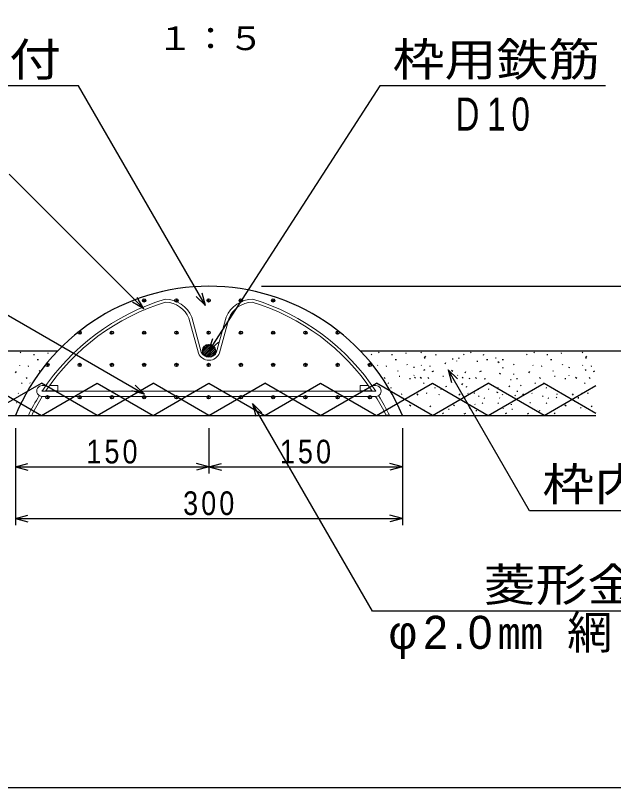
# Model space of a CAD drawing. Units: millimetres on the paper, enlarged 20 times, with parts at other scales. Extents: x -7610 to 7610, y -5340 to 5340.
# Drawn here: x -1777 to 78, y -5340 to -2947 of the extents above; entities that cross this region are included whole.
import ezdxf
from ezdxf.enums import TextEntityAlignment as Align

# ---------------------------------------------------------------- set-up
doc = ezdxf.new("R2010")
doc.units = ezdxf.units.MM
doc.header["$LTSCALE"] = 20
doc.header["$PDMODE"] = 32
doc.header["$PDSIZE"] = 10
for name, color, linetype in [('2-0_法面', 3, 'Continuous'), ('2-1_法枠', 5, 'Continuous'), ('2-3_鉄筋', 2, 'Continuous'), ('2-4_菱形金網', 4, 'Continuous'), ('2-7_寸法', 7, 'Continuous'), ('2-8_名称', 7, 'Continuous'), ('2-9_表題', 3, 'Continuous'), ('2-A', 3, 'Continuous'), ('3-0', 2, 'Continuous')]:
    doc.layers.add(name, color=color, linetype=linetype)
doc.layers.add('2-2_eフレーム', color=1, linetype='Continuous', lineweight=18)
doc.layers.add('2-5_鉄筋受', color=3, linetype='Continuous', lineweight=18)
doc.styles.add('HGPｺﾞｼｯｸE', font='')
doc.styles.get('HGPｺﾞｼｯｸE').set_extended_font_data('HGPｺﾞｼｯｸE')

msp = doc.modelspace()

# ---------------------------------------------------------------- linework, layer by layer
at = {"layer": '2-0_法面'}
for p, q in [((-2376.58, -3986.34), (-1645.62, -3986.34)), ((-707.54, -3986.34), (23.42, -3986.34)), ((-2376.58, -4186.34), (23.42, -4186.34))]:
    msp.add_line(p, q, dxfattribs=at)
at = {"layer": '2-1_法枠'}
msp.add_arc((-1176.58, -4436.34), 650, 22.61986, 157.38014, dxfattribs=at)
at = {"layer": '2-2_eフレーム'}
for p, q in [((-1209.05, -3993.43), (-1238.66, -3885.07)), ((-1200.31, -3990.51), (-1229.94, -3882.08)), ((-1152.95, -3989.92), (-1123.47, -3882.02)), ((-1144.19, -3992.74), (-1115.31, -3887.09)), ((-1736.58, -4186.34), (-1726.32, -4186.34)), ((-626.98, -4186.06), (-616.72, -4186.06))]:
    msp.add_line(p, q, dxfattribs=at)
for centre, radius, start, end in [((-1112.62, -4492.06), 694.83, 106.69413, 146.825), ((-1313.04, -3916.42), 89.91, 22.45839, 89.47914), ((-1040.12, -3916.42), 89.91, 90.52086, 157.54161), ((-1240.53, -4492.06), 694.83, 33.175, 73.30587), ((-1112.62, -4492.06), 685.63, 106.81335, 146.32093), ((-1313.04, -3916.42), 80.71, 22.85684, 88.51325), ((-1040.12, -3916.42), 80.71, 91.48675, 158.68542), ((-1240.53, -4492.06), 685.63, 33.67907, 73.18665), ((-1176.75, -3980.89), 34.65, 201.21619, 339.99226), ((-1176.75, -3980.89), 25.45, 202.20692, 339.20389), ((-1112.62, -4492.06), 694.83, 148.1276, 153.89669), ((-1112.62, -4492.06), 685.63, 147.91487, 153.51939), ((-1240.53, -4492.06), 685.63, 26.50702, 32.08513), ((-1240.53, -4492.06), 694.83, 26.12928, 31.8724)]:
    msp.add_arc(centre, radius, start, end, dxfattribs=at)
at = {"layer": '2-3_鉄筋'}
for p, q in [((-1196.56, -3985.38), (-1177.53, -3966.36)), ((-1196.12, -3990.6), (-1172.31, -3966.8)), ((-1194.7, -3977.87), (-1185.05, -3968.22)), ((-1194.69, -3994.83), (-1168.09, -3968.23)), ((-1192.56, -3998.36), (-1164.56, -3970.36)), ((-1189.85, -4001.3), (-1161.61, -3973.07)), ((-1186.56, -4003.67), (-1159.25, -3976.36)), ((-1182.63, -4005.4), (-1157.52, -3980.29)), ((-1177.87, -4006.3), (-1156.62, -3985.05)), ((-1171.63, -4005.72), (-1157.2, -3991.28))]:
    msp.add_line(p, q, dxfattribs=at)
msp.add_circle((-1176.58, -3986.34), 20, dxfattribs=at)
at = {"layer": '2-4_菱形金網'}
for p, q in [((-1869.4, -4186.34), (-1696.19, -4086.34)), ((-1522.99, -4186.34), (-1696.19, -4086.34)), ((-1522.99, -4186.34), (-1349.78, -4086.34)), ((-1176.58, -4186.34), (-1349.78, -4086.34)), ((-1176.58, -4186.34), (-1003.37, -4086.34)), ((-830.17, -4186.34), (-1003.37, -4086.34)), ((-830.17, -4186.34), (-656.96, -4086.34)), ((-483.76, -4186.34), (-656.96, -4086.34)), ((-483.76, -4186.34), (-310.55, -4086.34)), ((-310.55, -4186.34), (-137.35, -4086.34)), ((-137.35, -4186.34), (-310.55, -4086.34)), ((-137.35, -4086.34), (23.42, -4179.16)), ((-137.35, -4186.34), (23.42, -4093.52))]:
    msp.add_line(p, q, dxfattribs=at)
for points in [[(-2042.6, -4186.34), (-1869.4, -4086.34), (-1696.19, -4186.34)], [(-1696.19, -4186.34), (-1522.99, -4086.34), (-1349.78, -4186.34)], [(-1349.78, -4186.34), (-1176.58, -4086.34), (-1003.37, -4186.34)], [(-1003.37, -4186.34), (-830.17, -4086.34), (-656.96, -4186.34)], [(-656.96, -4186.34), (-483.76, -4086.34), (-310.55, -4186.34)]]:
    msp.add_lwpolyline(points, dxfattribs=at)
at = {"layer": '2-5_鉄筋受'}
for p, q in [((-1694.19, -4109.99), (-1692.97, -4109.99)), ((-1694.19, -4111.85), (-658.96, -4111.85)), ((-1682.12, -4093.99), (-1693.55, -4093.99)), ((-1681.93, -4109.99), (-1645.26, -4109.99)), ((-1645.26, -4093.99), (-1670.86, -4093.99)), ((-1645.26, -4109.99), (-1645.26, -4093.99)), ((-707.9, -4109.99), (-707.9, -4093.99)), ((-707.9, -4093.99), (-682.3, -4093.99)), ((-671.23, -4109.99), (-707.9, -4109.99)), ((-671.04, -4093.99), (-659.6, -4093.99)), ((-658.96, -4109.99), (-660.18, -4109.99)), ((-1693.55, -4127.85), (-659.6, -4127.85))]:
    msp.add_line(p, q, dxfattribs=at)
for centre, radius, start, end in [((-1693.54, -4110.92), 16.93, 89.96598, 270.03402), ((-1692.58, -4110.92), 1.86, 150, 210), ((-659.61, -4110.92), 16.93, 269.96598, 90.03402), ((-660.57, -4110.92), 1.86, 330, 30)]:
    msp.add_arc(centre, radius, start, end, dxfattribs=at)
at = {"layer": '2-7_寸法'}
for p, q in [((-1014.1, -3786.34), (543.42, -3786.34)), ((-680.19, -3986.34), (383.42, -3986.34)), ((-1776.58, -4226.34), (-1776.58, -4526.34)), ((-1176.58, -4226.34), (-1176.58, -4366.34)), ((-576.58, -4226.34), (-576.58, -4526.34)), ((-1776.58, -4346.34), (-1737.94, -4335.99)), ((-1776.58, -4346.34), (-1737.94, -4356.69)), ((-1776.58, -4346.34), (-576.58, -4346.34)), ((-1176.58, -4346.34), (-1215.22, -4335.99)), ((-1176.58, -4346.34), (-1215.22, -4356.69)), ((-1176.58, -4346.34), (-1137.94, -4335.99)), ((-1176.58, -4346.34), (-1137.94, -4356.69)), ((-576.58, -4346.34), (-615.22, -4335.99)), ((-576.58, -4346.34), (-615.22, -4356.69)), ((-1776.58, -4506.34), (-1737.94, -4495.99)), ((-576.58, -4506.34), (-615.22, -4495.99)), ((-1776.58, -4506.34), (-576.58, -4506.34)), ((-1776.58, -4506.34), (-1737.94, -4516.69)), ((-576.58, -4506.34), (-615.22, -4516.69))]:
    msp.add_line(p, q, dxfattribs=at)
at = {"layer": '2-8_名称'}
for p, q in [((-1580.61, -3165.38), (-2680.61, -3165.38)), ((-1187.59, -3846.11), (-1580.61, -3165.38)), ((52.86, -3165.38), (-647.14, -3165.38)), ((-1379, -3856.02), (-1795.98, -3439.04)), ((-1379, -3856.02), (-1399, -3821.38)), ((-1187.59, -3846.11), (-1215.88, -3817.82)), ((-1187.59, -3846.11), (-1197.95, -3807.47)), ((-1379, -3856.02), (-1413.64, -3836.02)), ((-1176.58, -3986.34), (-1146.94, -3959.48)), ((-182.6, -4481.86), (-434.61, -4045.37)), ((-434.61, -4045.37), (-406.33, -4073.65)), ((-434.61, -4045.37), (-424.26, -4084.01)), ((-1376.77, -4120.57), (-1405.06, -4092.29)), ((-1041.17, -4149.74), (-1030.82, -4188.37)), ((517.4, -4481.86), (-182.6, -4481.86)), ((640.34, -4793.22), (-669.66, -4793.22))]:
    msp.add_line(p, q, dxfattribs=at)
for points in [[(-647.14, -3165.38), (-1176.58, -3986.34), (-1164.34, -3948.26)], [(-1943.63, -3793.3), (-1376.77, -4120.57), (-1415.41, -4110.22)], [(-669.66, -4793.22), (-1041.17, -4149.74), (-1012.89, -4178.02)]]:
    msp.add_lwpolyline(points, dxfattribs=at)
at = {"layer": '2-A'}
for p, q in [((-1761.78, -3990.39), (-1759.58, -3992.59)), ((-1676.4, -3993.85), (-1674.2, -3992.27)), ((-651.19, -3990.39), (-648.99, -3992.59)), ((-565.81, -3993.85), (-563.61, -3992.27)), ((-519.39, -3990.39), (-517.19, -3992.59)), ((-365.37, -3990.39), (-363.17, -3992.59)), ((-169.51, -3990.39), (-167.31, -3992.59)), ((-84.13, -3993.85), (-81.93, -3992.27)), ((-19.39, -3990.39), (-17.19, -3992.59)), ((-1718.82, -4000.13), (-1718.51, -3996.67)), ((-1709.75, -4013.18), (-1705.66, -4013.49)), ((-673.5, -3996.67), (-670.99, -3998.56)), ((-608.24, -4000.13), (-607.93, -3996.67)), ((-599.16, -4013.18), (-595.08, -4013.49)), ((-508.08, -4007.67), (-504.31, -4003.27)), ((-507.77, -4008.15), (-507.77, -4010.03)), ((-472.54, -4000.13), (-472.22, -3996.67)), ((-422.29, -4010.66), (-419.77, -4011.61)), ((-409.4, -4017.26), (-408.77, -4018.21)), ((-402.14, -4009.87), (-400.57, -4007.36)), ((-387.68, -3996.67), (-385.17, -3998.56)), ((-344.9, -4017.58), (-344.59, -4020.09)), ((-324.75, -4000.13), (-324.44, -3996.67)), ((-315.68, -4013.18), (-311.59, -4013.49)), ((-287.67, -4008.39), (-286.42, -4007.67)), ((-280.48, -4019.78), (-277.02, -4022.29)), ((-267.6, -4013.18), (-263.51, -4013.49)), ((-191.82, -3996.67), (-189.31, -3998.56)), ((-126.56, -4000.13), (-126.24, -3996.67)), ((-117.48, -4013.18), (-113.39, -4013.49)), ((-8.08, -4007.67), (-4.31, -4003.27)), ((-7.77, -4008.15), (-7.77, -4010.03)), ((-1764.43, -4030.78), (-1763.8, -4032.03)), ((-1737.4, -4033.6), (-1735.52, -4032.66)), ((-653.84, -4030.78), (-653.22, -4032.03)), ((-626.82, -4033.6), (-624.93, -4032.66)), ((-563.34, -4027.63), (-561.45, -4029.52)), ((-540.71, -4038.95), (-539.77, -4036.43)), ((-518.14, -4030.78), (-517.51, -4032.03)), ((-509.97, -4046.8), (-506.51, -4043.98)), ((-491.11, -4033.6), (-489.23, -4032.66)), ((-444.29, -4026.38), (-441.77, -4022.92)), ((-265.4, -4039.89), (-264.14, -4037.06)), ((-231.77, -4027.63), (-229.88, -4029.52)), ((-172.16, -4030.78), (-171.53, -4032.03)), ((-145.13, -4033.6), (-143.25, -4032.66)), ((-81.65, -4027.63), (-79.77, -4029.52)), ((-59.03, -4038.95), (-58.08, -4036.43)), ((-18.14, -4030.78), (-17.51, -4032.03)), ((-9.97, -4046.8), (-6.51, -4043.98)), ((8.89, -4033.6), (10.77, -4032.66)), ((-1776.37, -4054.66), (-1773.86, -4050.57)), ((-1702.83, -4047.75), (-1701.26, -4049.32)), ((-592.25, -4047.75), (-590.68, -4049.32)), ((-586.59, -4064.72), (-585.02, -4064.72)), ((-541.34, -4062.83), (-540.71, -4061.57)), ((-539.51, -4067.86), (-536.05, -4071.32)), ((-521.19, -4067.86), (-517.74, -4071.32)), ((-483.88, -4050.89), (-479.48, -4048.37)), ((-450.89, -4064.72), (-449.32, -4064.72)), ((-427.63, -4057.8), (-427.63, -4059.69)), ((-424.49, -4046.18), (-420.72, -4049.63)), ((-405.63, -4062.83), (-405, -4061.57)), ((-391.73, -4067.86), (-388.27, -4071.32)), ((-382.3, -4054.66), (-379.79, -4050.57)), ((-336.1, -4050.89), (-331.7, -4048.37)), ((-276.71, -4055.6), (-272.94, -4057.8)), ((-231.77, -4057.8), (-231.77, -4059.69)), ((-184.1, -4054.66), (-181.59, -4050.57)), ((-110.56, -4047.75), (-108.99, -4049.32)), ((-104.91, -4064.72), (-103.34, -4064.72)), ((-59.65, -4062.83), (-59.03, -4061.57)), ((-39.51, -4067.86), (-36.05, -4071.32)), ((16.12, -4050.89), (20.52, -4048.37)), ((-1755.94, -4085.14), (-1757.83, -4087.34)), ((-1743.69, -4069.43), (-1740.86, -4071.94)), ((-1732.06, -4085.77), (-1730.8, -4086.72)), ((-633.1, -4069.43), (-630.27, -4071.94)), ((-621.47, -4085.77), (-620.22, -4086.72)), ((-554.22, -4071.63), (-551.71, -4071.94)), ((-509.65, -4085.14), (-511.54, -4087.34)), ((-497.4, -4069.43), (-494.57, -4071.94)), ((-392.36, -4091.43), (-389.21, -4087.97)), ((-370.36, -4071), (-367.84, -4072.26)), ((-349.62, -4069.43), (-346.79, -4071.94)), ((-322.9, -4073.2), (-319.45, -4072.26)), ((-312.22, -4085.77), (-310.96, -4088.29)), ((-241.51, -4075.4), (-239.31, -4075.72)), ((-222.66, -4071.63), (-220.14, -4071.94)), ((-163.68, -4085.14), (-165.56, -4087.34)), ((-151.42, -4069.43), (-148.59, -4071.94)), ((-139.79, -4085.77), (-138.53, -4086.72)), ((-72.54, -4071.63), (-70.02, -4071.94)), ((-9.65, -4085.14), (-11.54, -4087.34)), ((2.6, -4069.43), (5.43, -4071.94)), ((-613.3, -4099.6), (-611.1, -4100.54)), ((-503.37, -4116.26), (-500.54, -4117.2)), ((-477.6, -4099.6), (-475.4, -4100.54)), ((-458.43, -4103.69), (-456.54, -4104.94)), ((-442.09, -4094.57), (-440.83, -4098.03)), ((-379.47, -4096.77), (-377.27, -4097.71)), ((-355.59, -4116.26), (-352.76, -4117.2)), ((-341.45, -4106.83), (-341.13, -4103.06)), ((-310.65, -4103.69), (-308.76, -4104.94)), ((-285.19, -4113.43), (-280.8, -4115.31)), ((-281.74, -4099.6), (-279.54, -4100.54)), ((-246.23, -4094.57), (-244.97, -4098.03)), ((-221.4, -4111.86), (-218.57, -4111.23)), ((-210.4, -4093), (-208.51, -4095.2)), ((-131.62, -4099.6), (-129.42, -4100.54)), ((-3.37, -4116.26), (-0.54, -4117.2)), ((-1767.89, -4117.51), (-1766.94, -4119.08)), ((-581.56, -4130.4), (-579.05, -4132.28)), ((-579.36, -4120.97), (-577.16, -4120.03)), ((-530.94, -4124.11), (-527.48, -4120.03)), ((-462.51, -4122.54), (-461.26, -4120.97)), ((-401.47, -4124.11), (-398.01, -4120.03)), ((-382.93, -4133.86), (-382.62, -4130.4)), ((-373.82, -4117.51), (-372.87, -4119.08)), ((-340.5, -4127.57), (-338.3, -4126)), ((-324.16, -4132.28), (-322.28, -4133.54)), ((-276.08, -4132.28), (-274.2, -4133.54)), ((-266.65, -4122.54), (-265.4, -4120.97)), ((-227.68, -4124.11), (-225.48, -4126.31)), ((-203.27, -4124.11), (-199.82, -4120.03)), ((-175.62, -4117.51), (-174.68, -4119.08)), ((-142.31, -4127.57), (-140.11, -4126)), ((-125.96, -4132.28), (-124.08, -4133.54)), ((-99.88, -4130.4), (-97.37, -4132.28)), ((-97.68, -4120.97), (-95.48, -4120.03)), ((-49.25, -4124.11), (-45.8, -4120.03)), ((-30.71, -4133.86), (-30.4, -4130.4)), ((-21.6, -4117.51), (-20.65, -4119.08)), ((-1773.65, -4146.28), (-1772.08, -4146.28)), ((-554.43, -4153.82), (-550.98, -4156.33)), ((-491.32, -4156.65), (-489.12, -4160.1)), ((-418.73, -4153.82), (-415.27, -4156.33)), ((-370.02, -4161.68), (-368.13, -4163.56)), ((-351.79, -4151.3), (-351.16, -4152.25)), ((-329.09, -4147.53), (-326.89, -4149.1)), ((-281.01, -4147.53), (-278.81, -4149.1)), ((-239.21, -4151.62), (-238.89, -4154.13)), ((-181.38, -4146.28), (-179.81, -4146.28)), ((-130.89, -4147.53), (-128.69, -4149.1)), ((-72.75, -4153.82), (-69.29, -4156.33)), ((-42.65, -4142.65), (-40.45, -4141.4)), ((-24.04, -4161.68), (-22.15, -4163.56)), ((8.68, -4156.65), (10.88, -4160.1)), ((-508.64, -4166.7), (-508.64, -4167.65)), ((-452.35, -4180.85), (-448.9, -4178.02)), ((-433.5, -4167.65), (-431.61, -4166.7)), ((-384.79, -4182.1), (-380.39, -4179.27)), ((-347.39, -4172.99), (-346.45, -4170.48)), ((-264.66, -4164.82), (-264.04, -4166.08)), ((-256.49, -4180.85), (-253.04, -4178.02)), ((-237.64, -4167.65), (-235.75, -4166.7)), ((-188.93, -4182.1), (-184.53, -4179.27)), ((-158.76, -4166.7), (-158.76, -4167.65)), ((-151.53, -4172.99), (-150.58, -4170.48)), ((-106.38, -4180.85), (-102.92, -4178.02)), ((-8.64, -4166.7), (-8.64, -4167.65))]:
    msp.add_line(p, q, dxfattribs=at)
at = {"layer": '2-A', "color": 7}
for p in [(-1377.47, -3830.07), (-1277.47, -3830.07), (-1177.47, -3830.07), (-1077.47, -3830.07), (-977.47, -3830.07), (-1577.47, -3930.07), (-1477.47, -3930.07), (-1377.47, -3930.07), (-1277.47, -3930.07), (-1177.47, -3930.07), (-1077.47, -3930.07), (-977.47, -3930.07), (-877.47, -3930.07), (-777.47, -3930.07), (-1677.47, -4030.07), (-1577.47, -4030.07), (-1477.47, -4030.07), (-1377.47, -4030.07), (-1277.47, -4030.07), (-1177.47, -4030.07), (-1077.47, -4030.07), (-977.47, -4030.07), (-877.47, -4030.07), (-777.47, -4030.07), (-677.47, -4030.07), (-1677.47, -4130.07), (-1577.47, -4130.07), (-1477.47, -4130.07), (-1377.47, -4130.07), (-1277.47, -4130.07), (-1177.47, -4130.07), (-1077.47, -4130.07), (-977.47, -4130.07), (-877.47, -4130.07), (-777.47, -4130.07), (-677.47, -4130.07)]:
    msp.add_point(p, dxfattribs=at)
at = {"layer": '3-0', "color": 1}
msp.add_lwpolyline([(-7610, 5340), (-7610, -5340), (7610, -5340)], dxfattribs=at)

# ---------------------------------------------------------------- texts
at = {"layer": '2-7_寸法', "color": 3, "char_height": 73.31, "attachment_point": 7, "style": 'HGPｺﾞｼｯｸE'}
for s, insert in [('\\T1.21;\\W0.85;150', (-1556.58, -4336.34)), ('\\T1.21;\\W0.85;150', (-956.58, -4336.34)), ('\\T1.21;\\W0.85;300', (-1256.58, -4496.34))]:
    msp.add_mtext(s, dxfattribs=dict(at, insert=insert))
at = {"layer": '2-8_名称', "color": 2, "style": 'HGPｺﾞｼｯｸE', "width": 1.15}
for s, p in [('モルタル吹付', (-2600.61, -3165.38)), ('枠用鉄筋', (-607.14, -3165.38)), ('枠内吹付', (-142.6, -4481.86)), ('菱形金網', (-324.66, -4793.22))]:
    msp.add_text(s, height=102.6, dxfattribs=at).set_placement(p, align=Align.BOTTOM_LEFT)
at = {"layer": '2-8_名称', "color": 2, "char_height": 102.6, "attachment_point": 7, "style": 'HGPｺﾞｼｯｸE'}
for s, insert in [('\\T1.32;\\W0.75;D10', (-412.14, -3305.38)), ('\\T1.21;φ2.0㎜\\~網目50㎜', (-619.66, -4941.22))]:
    msp.add_mtext(s, dxfattribs=dict(at, insert=insert))
at = {"layer": '2-9_表題', "style": 'HGPｺﾞｼｯｸE', "width": 1.1}
msp.add_text('１：５', height=73.31, dxfattribs=at).set_placement((-1336.58, -3076.34), align=Align.BOTTOM_LEFT)

doc.saveas('drawing.dxf')
